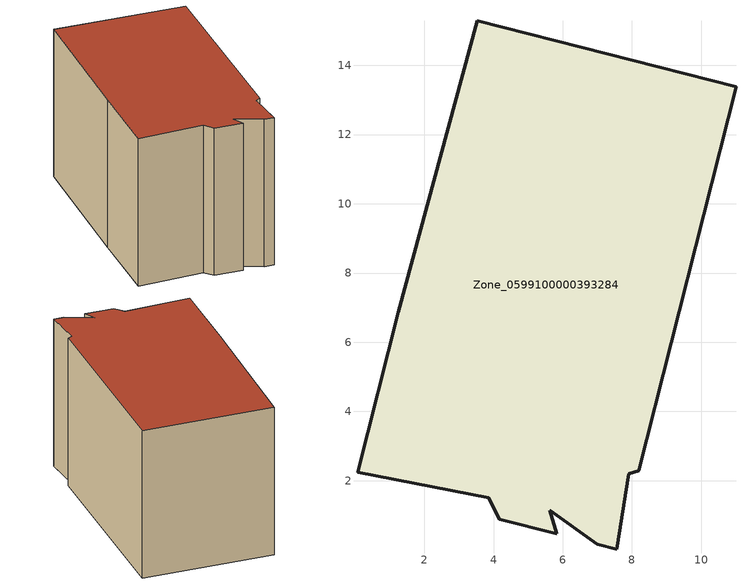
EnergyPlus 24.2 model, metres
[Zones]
Zone_0599100000393284
 floor ground (C_G): 4.17,0.89 3.87,1.5 0.07,2.25 1.24,6.86 3.54,15.29 11.01,13.38 8.19,2.28 7.9,2.19 7.55,0.02 7,0.16 5.62,1.15 5.82,0.47 z0
 wall outside (C_F): 8.19,2.28 11.01,13.38 3.54,15.29 1.24,6.86 0.07,2.25 3.87,1.5 4.17,0.89 5.82,0.47 5.62,1.15 7,0.16 7.55,0.02 7.9,2.19 8.19,2.28 z0:9.13
 roof outside (C_R): 0.07,2.25 3.87,1.5 4.17,0.89 5.82,0.47 5.62,1.15 7,0.16 7.55,0.02 7.9,2.19 8.19,2.28 11.01,13.38 3.54,15.29 1.24,6.86 z9.13
[BUILDING]
Pand.0599100000393284: North Axis=0; Terrain=City; Loads Convergence Tolerance Value=0.04; Temperature Convergence Tolerance Value=0.4; Solar Distribution=FullExterior; Maximum Number of Warmup Days=25; Minimum Number of Warmup Days=1
[Site:Location]
Rotterdam.The.Hague.AP_ZH_NLD Design_Conditions: Latitude=51.96; Longitude=4.45; Time Zone=1; Elevation=-4.5
[SITE:GROUNDTEMPERATURE:BUILDINGSURFACE]
18, 18, 18, 18, 18, 18, 18, 18, 18, 18, 18, 18
[MATERIAL] Thermal Absorptance=0.9; Solar Absorptance=0.7; Visible Absorptance=0.7
Name | Roughness | Thickness | Conductivity | Density | Specific Heat
G.D.1992-2005 | MediumSmooth | 0.15 | 0.06 | 540 | 1210
F.D.1992-2005 | Rough | 0.3 | 0.12 | 1920 | 840
R.D.1992-2005 | MediumRough | 0.2 | 0.08 | 1500 | 1000
[CONSTRUCTION]
C_G: G.D.1992-2005
C_F: F.D.1992-2005
C_R: R.D.1992-2005
[ZONE]
Zone_0599100000393284: Type=1; Multiplier=1; Ceiling Height=Autocalculate; Volume=Autocalculate; Floor Area=autocalculate; Part of Total Floor Area=Yes
[ZONEINFILTRATION:DESIGNFLOWRATE]
Infil_Zone_0599100000393284: Zone or ZoneList or Space or SpaceList=Zone_0599100000393284; Schedule=AlwaysOn; Design Flow Rate Calculation Method=Flow/Area; Flow Rate per Floor Area=0.0021; Constant Term Coefficient=1; Temperature Term Coefficient=0; Velocity Term Coefficient=0; Velocity Squared Term Coefficient=0
[HVACTEMPLATE:ZONE:IDEALLOADSAIRSYSTEM]
Zone_0599100000393284: Maximum Heating Supply Air Temperature=50; Minimum Cooling Supply Air Temperature=13; Maximum Heating Supply Air Humidity Ratio=0.0156; Minimum Cooling Supply Air Humidity Ratio=0.0077; Heating Limit=NoLimit; Cooling Limit=NoLimit; Dehumidification Control Type=ConstantSensibleHeatRatio; Cooling Sensible Heat Ratio=0.7; Dehumidification Setpoint=60; Humidification Control Type=None; Humidification Setpoint=30; Outdoor Air Method=None; Outdoor Air Flow Rate per Person=0.00944; Outdoor Air Flow Rate per Zone Floor Area=0; Outdoor Air Flow Rate per Zone=0; Demand Controlled Ventilation Type=None; Outdoor Air Economizer Type=NoEconomizer; Heat Recovery Type=None; Sensible Heat Recovery Effectiveness=0.7; Latent Heat Recovery Effectiveness=0.65
[ZONECONTROL:THERMOSTAT]
ThermostatControl_Zone_0599100000393284: Zone or ZoneList=Zone_0599100000393284; Control Type Schedule=DualSetpointControlType; Control 1=Thermostat_Zone_0599100000393284; Temperature Difference Between Cutout And Setpoint=0
[THERMOSTATSETPOINT:DUALSETPOINT]
Thermostat_Zone_0599100000393284: Heating Setpoint Temperature Schedule=HeatingSetpoint_Zone_0599100000393284; Cooling Setpoint Temperature Schedule=CoolingSetpoint_Zone_0599100000393284
[SCHEDULE:COMPACT]
HeatingSetpoint_Zone_0599100000393284: Through: 12/31, For: AllDays, Until: 24:00, 21
CoolingSetpoint_Zone_0599100000393284: Through: 12/31, For: AllDays, Until: 24:00, 24
DualSetpointControlType: Through: 12/31, For: AllDays, Until: 24:00, 4
AlwaysOn: Through: 12/31, For: AllDays, Until: 24:00, 1
